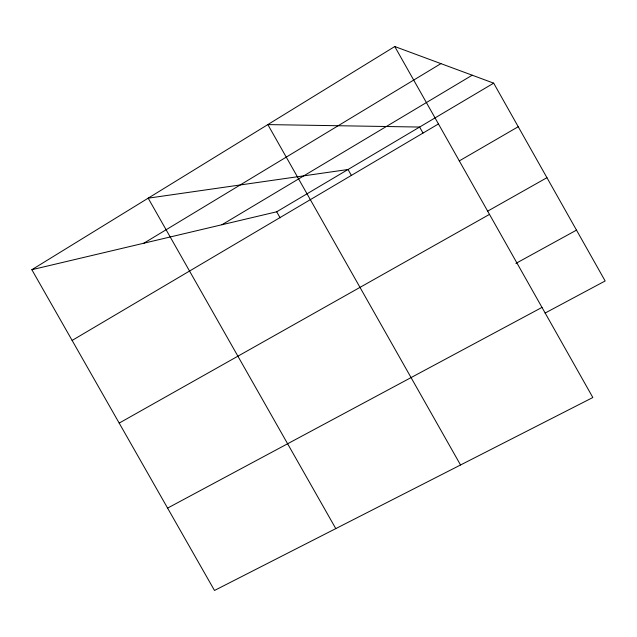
<?xml version="1.0" encoding="UTF-8"?>
<svg xmlns="http://www.w3.org/2000/svg" width="637" height="637" viewBox="0 0 637 637"><rect width="100%" height="100%" fill="white"/><g stroke="black" fill="none" stroke-linecap="round" stroke-linejoin="round"><path stroke-width="0.96" d="M394.765 46.533L592.84 397.512L214.494 590.467L31.85 269.706L394.765 46.533L493.675 83.152L605.15 280.973L545.057 313.086M143.827 243.223L440.923 63.62M221.963 224.734L472.2 75.206M31.85 269.706L276.697 211.787L493.675 83.152M72.124 340.437L438.455 123.944M459.205 160.954L518.231 126.731M487.568 211.205L546.944 177.683M119.191 423.095L489.495 214.39M515.89 263.407L576.501 230.124M167.595 508.103L541.991 307.4M276.697 211.787L280.113 217.822M335.787 528.606L148.174 198.171L348.025 169.498L351.433 175.517M423.008 133.045L419.624 127.05L267.835 124.589L460.543 464.986"/></g></svg>
